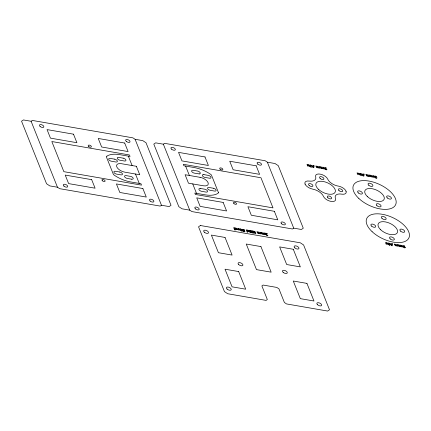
<?xml version="1.0" encoding="UTF-8"?>
<svg xmlns="http://www.w3.org/2000/svg" width="431" height="431" viewBox="0 0 431 431"><rect width="100%" height="100%" fill="white"/><g stroke="black" fill="none" stroke-linecap="round" stroke-linejoin="round"><path stroke-width="0.65" d="M31.107 121.278L32.357 120.438L132.942 137.861L135.102 139.294L142.78 140.625L146.023 142.769L171.021 205.312L169.146 206.573L161.463 205.242L160.213 206.088L59.629 188.665L57.468 187.232L49.791 185.901L46.548 183.751L21.55 121.213L23.43 119.947L31.107 121.278L57.468 187.232M163.36 144.186L164.61 143.345L265.194 160.763L267.355 162.196L275.032 163.527L278.275 165.676L303.273 228.22L301.393 229.481L293.716 228.15L292.466 228.99L191.881 211.573L189.721 210.139L182.044 208.809L178.8 206.659L153.802 144.116L155.677 142.855L163.36 144.186L189.721 210.139M346.071 191.31L345.441 190.152A6.659 3.351 24.8 0 0 338.981 186.235A9.261 4.66 24.8 0 1 327.705 179.129A6.632 3.335 24.8 0 0 320.141 174.119A6.632 3.335 24.8 0 0 315.761 177.06A10.5 5.28 24.8 0 1 309.119 181.063A6.643 3.34 24.8 0 0 305.067 184.069L305.121 184.215M267.355 162.196L293.716 228.15M185.599 166.054L189.365 175.471M192.743 183.929L196.509 193.347M135.102 139.294L161.463 205.242M128.336 156.135L132.101 165.552M135.479 174.011L139.245 183.428M346.023 191.192L346.222 192.102A6.659 3.351 24.8 0 1 342.166 194.198A9.73 4.897 24.8 0 0 335.431 198.465A6.632 3.335 24.8 0 1 331.051 201.406A6.632 3.335 24.8 0 1 323.487 196.396A9.724 4.892 24.8 0 0 312.303 189.026A6.643 3.34 24.8 0 1 305.067 184.069M326.892 169.448L326.348 169.884L325.006 169.318A0.84 0.42 24.8 0 1 324.845 168.974C325.653 168.596 323.719 168.327 324.441 167.637A1.201 0.603 24.8 0 1 324.936 167.54L325.987 167.874A1.11 0.56 24.8 0 1 326.423 168.252C326.068 167.923 323.918 168.015 325.858 168.661L325.922 169C324.769 169.281 326.66 169.62 326.892 169.448M376.942 177.879L376.398 178.31L375.056 177.744A0.84 0.42 24.8 0 1 374.895 177.405C375.703 177.028 373.769 176.758 374.491 176.063A1.201 0.603 24.8 0 1 374.986 175.972L376.037 176.301A1.11 0.56 24.8 0 1 376.473 176.678C376.118 176.349 373.968 176.441 375.902 177.093L375.972 177.427C374.819 177.712 376.71 178.051 376.942 177.879M405.366 247.518L404.822 247.949L403.475 247.383A0.84 0.42 24.8 0 1 403.314 247.044C404.122 246.667 402.193 246.397 402.91 245.702A1.201 0.603 24.8 0 1 403.405 245.605L404.456 245.939A1.11 0.56 24.8 0 1 404.892 246.316C404.537 245.988 402.392 246.079 404.326 246.731L404.397 247.065C403.244 247.351 405.135 247.69 405.366 247.518M265.771 234.491L266.654 235.45L267.969 235.385L266.433 234.847L267.409 233.532L265.151 233.139L265.313 233.537L266.59 233.758L265.771 234.491M313.488 165.585L313.418 166.043L310.843 165.121L313.078 167.594L313.795 167.718L314.21 165.709L313.488 165.585M363.538 174.011L363.462 174.469L360.892 173.553L363.128 176.02L363.845 176.144L364.26 174.135L363.538 174.011M391.962 243.65L391.887 244.108L389.312 243.192L391.553 245.659L392.269 245.783L392.679 243.774L391.962 243.65M313.359 166.382L313.235 167.136L312.443 166.226L313.359 166.382M363.408 174.814L363.285 175.562L362.493 174.652L363.408 174.814M391.827 244.452L391.709 245.201L390.912 244.291L391.827 244.452M247.13 230.483C247.658 232.503 249.102 230.283 247.173 230.423M235.795 228.435C233.435 226.636 240.692 230.025 236.199 229.61A1.115 0.56 24.8 0 1 235.563 229.211L235.164 228.586L236.775 228.866L235.795 228.435M238.402 228.888C236.043 227.089 243.299 230.477 238.806 230.062A1.115 0.56 24.8 0 1 238.171 229.664L237.772 229.039L239.383 229.314L238.402 228.888M248.978 231.436L248.423 231.77L247.421 231.399L247.739 232.207L247.098 232.093L246.203 229.858L247.162 230.052A0.997 0.501 24.8 0 1 248.159 230.283A1.223 0.614 24.8 0 1 248.687 230.714L248.978 231.436M241.98 229.4L242.244 230.111L244.339 231.172L242.524 230.844A1.045 0.528 24.8 0 0 242.971 231.242L244.35 231.636L245.002 231.339L244.485 230.677L242.642 229.847L243.181 229.653L244.727 230.278L244.091 229.637L241.98 229.4M258.74 233.063L258.088 233.069L257.528 231.819L256.887 231.711L257.862 233.354L261.111 233.947L260.459 232.331L259.818 232.217C261.191 233.985 258.756 233.602 258.993 232.072L258.347 231.964L258.74 233.063M262.91 233.785L262.258 233.791L261.698 232.541L261.057 232.433L262.032 234.076L265.275 234.669L264.629 233.052L263.987 232.939C265.361 234.706 262.921 234.324 263.158 232.794L262.517 232.686L262.91 233.785M317.669 167.341L317.022 167.347L316.456 166.097L315.815 165.983L316.79 167.627L320.039 168.225L319.393 166.603L318.746 166.495C320.125 168.262 317.685 167.88 317.922 166.35L317.281 166.237L317.669 167.341M321.838 168.063L321.187 168.068L320.626 166.819L319.985 166.705L320.96 168.349L324.209 168.947L323.557 167.325L322.916 167.217C324.29 168.984 321.855 168.602 322.092 167.072L321.445 166.959L321.838 168.063M367.718 175.773L367.067 175.773L366.506 174.523L365.865 174.415L366.84 176.058L370.089 176.651L369.442 175.034L368.796 174.921C370.17 176.688 367.735 176.306 367.972 174.776L367.325 174.668L367.718 175.773M371.888 176.494L371.236 176.494L370.676 175.245L370.035 175.137L371.01 176.78L374.253 177.373L373.607 175.756L372.966 175.643C374.34 177.41 371.899 177.028 372.136 175.498L371.495 175.39L371.888 176.494M396.143 245.411L395.491 245.411L394.931 244.161L394.29 244.054L395.265 245.697L398.508 246.29L397.861 244.673L397.22 244.56C398.594 246.327 396.154 245.945 396.391 244.415L395.75 244.307L396.143 245.411M400.307 246.133L399.661 246.133L399.101 244.883L398.454 244.776L399.429 246.419L402.678 247.011L402.031 245.395L401.385 245.282C402.764 247.049 400.324 246.667 400.561 245.137L399.92 245.029L400.307 246.133M307.912 165.003L308.278 166.188L307.637 166.075L306.985 164.453L309.043 164.928L309.846 166.458L309.205 166.35L308.623 165.1L307.912 165.003M357.962 173.434L358.328 174.614L357.682 174.507L357.035 172.885L359.093 173.354L359.896 174.889L359.249 174.776L358.673 173.531L357.962 173.434M386.386 243.073L386.747 244.253L386.106 244.145L385.459 242.524L387.517 242.992L388.315 244.528L387.674 244.415L387.097 243.165L386.386 243.073M236.899 229.276L235.908 228.958L236.899 229.276M239.507 229.728L238.515 229.411L239.507 229.728M106.91 156.146L106.338 156.755L113.439 174.528L114.624 175.444A22.741 11.438 24.8 0 0 130.701 181.947L140.953 183.725L141.508 185.12L63.863 171.667L51.817 141.535L129.462 154.982L130.043 156.431L119.791 154.659A22.741 11.438 24.8 0 0 106.91 156.146M218.506 192.727L217.935 193.336A22.741 11.438 24.8 0 1 205.054 194.823L194.801 193.05L195.362 194.446L273.001 207.893L260.96 177.761L183.315 164.313L183.892 165.757L194.144 167.535A22.741 11.438 24.8 0 1 210.22 174.038L211.405 174.954L218.506 192.727M200.415 225.515L198.535 226.776L224.443 291.588L227.687 293.737L266.078 300.391L267.333 299.545L261.876 285.904L263.131 285.063L276.783 287.423L278.943 288.856L284.395 302.503L286.556 303.936L327.635 311.053L329.51 309.787L303.602 244.975L300.359 242.825L200.415 225.515M241.888 230.919L241.338 231.059L240.67 230.407L240.536 230.068L240.977 230.143L240.713 229.491L239.981 228.807L241.123 229.141L241.888 230.919M203.895 174.614L203.443 174.582A2.37 1.191 24.8 0 0 202.505 175.87A2.37 1.191 24.8 0 0 205.113 177.47L209.913 178.256A2.37 1.191 24.8 0 0 210.851 176.969A2.37 1.191 24.8 0 0 208.243 175.369L203.895 174.614M199.197 173.919L194.397 173.133A2.37 1.191 24.8 0 1 191.693 171.344A2.37 1.191 24.8 0 1 193.26 170.293L197.527 171.032A2.37 1.191 24.8 0 1 200.135 172.632A2.37 1.191 24.8 0 1 199.197 173.919M200.48 188.482L200 188.439A2.37 1.191 24.8 0 0 199.063 189.726A2.37 1.191 24.8 0 0 201.67 191.326L205.937 192.07A2.37 1.191 24.8 0 0 207.5 191.014A2.37 1.191 24.8 0 0 204.8 189.225L200.48 188.482M360.537 173.488L359.89 173.381L360.785 175.616L361.431 175.729L360.537 173.488M310.487 165.062L309.846 164.949L310.735 167.185L311.381 167.298L310.487 165.062M73.496 134.176L47.049 129.596L50.454 138.125L76.907 142.704L73.496 134.176M124.688 143.044L98.241 138.464L101.651 146.993L128.099 151.572L124.688 143.044M204.994 156.954L178.542 152.375L181.952 160.898L208.399 165.482L204.994 156.954M256.186 165.822L229.734 161.237L233.144 169.766L259.597 174.35L256.186 165.822M123.174 158.155L118.908 157.412A2.37 1.191 24.8 0 0 117.286 158.285A2.37 1.191 24.8 0 0 119.473 160.111L124.311 160.995A2.37 1.191 24.8 0 0 125.874 159.944A2.37 1.191 24.8 0 0 123.174 158.155M114.673 159.163L110.32 158.409A2.37 1.191 24.8 0 0 108.698 159.276A2.37 1.191 24.8 0 0 110.886 161.108L115.724 161.986A2.37 1.191 24.8 0 0 117.345 161.119A2.37 1.191 24.8 0 0 115.158 159.292L114.673 159.163M136.368 166.291L121.37 163.694A7.047 3.545 24.8 0 0 116.785 166.867A7.047 3.545 24.8 0 0 124.855 172.168L139.746 174.749L136.368 166.291M200.092 177.33L185.098 174.733L188.476 183.191L203.367 185.766A7.047 3.545 24.8 0 0 208.087 182.685A7.047 3.545 24.8 0 0 200.092 177.33M119.716 172.017L115.486 171.285A2.349 1.18 24.8 0 0 113.935 172.33A2.349 1.18 24.8 0 0 116.612 174.108L120.842 174.841A2.349 1.18 24.8 0 0 122.393 173.795A2.349 1.18 24.8 0 0 119.716 172.017M213.372 188.239L209.143 187.507A2.349 1.18 24.8 0 0 207.591 188.552A2.349 1.18 24.8 0 0 210.269 190.33L214.498 191.062A2.349 1.18 24.8 0 0 216.05 190.017A2.349 1.18 24.8 0 0 213.372 188.239M131.584 179.188L127.317 178.45A2.37 1.191 24.8 0 1 124.618 176.662A2.37 1.191 24.8 0 1 126.181 175.606L131.019 176.489A2.37 1.191 24.8 0 1 133.206 178.321A2.37 1.191 24.8 0 1 131.584 179.188M91.679 179.662L65.226 175.083L68.637 183.611L95.089 188.191L91.679 179.662M142.871 188.53L116.424 183.945L119.829 192.474L146.281 197.059L142.871 188.53M223.172 202.435L196.725 197.856L200.135 206.384L226.582 210.964L223.172 202.435M274.369 211.303L247.917 206.724L251.327 215.252L277.774 219.832L274.369 211.303M388.956 243.127L388.315 243.019L389.209 245.255L389.85 245.363L388.956 243.127M234.367 227.81L233.721 227.697L234.615 229.933L235.256 230.046L234.367 227.81M249.738 230.472L249.091 230.359L249.985 232.595L250.626 232.708L249.738 230.472M251.036 230.698L250.395 230.585L251.041 232.207L251.682 232.314L251.036 230.698M252.334 230.919L251.704 230.811L252.598 233.047L253.617 233.225L253.606 231.803L254.829 233.435L255.842 233.607L254.947 231.372L254.317 231.264L255.023 233.026L253.654 231.151L253.002 231.038L253.04 232.681L252.334 230.919M251.774 232.535L251.128 232.422L251.93 232.934L251.774 232.535M225.041 237.454L211.389 235.089L218.431 252.711L232.083 255.077L225.041 237.454M293.295 249.274L279.644 246.909L286.69 264.532L300.342 266.897L293.295 249.274M260.927 246.58L246.252 244.038L256.483 269.623L271.158 272.166L260.927 246.58M238.677 271.562L225.025 269.203L232.067 286.825L245.718 289.19L238.677 271.562M306.931 283.388L293.279 281.023L300.326 298.645L313.978 301.01L306.931 283.388M339.008 190.61A2.37 1.191 24.8 0 0 342.704 191.245A2.37 1.191 24.8 0 0 340.005 188.794A2.37 1.191 24.8 0 0 339.008 190.61M309.146 185.438A2.37 1.191 24.8 0 0 312.841 186.073A2.37 1.191 24.8 0 0 310.142 183.622A2.37 1.191 24.8 0 0 309.146 185.438M320.168 178.488A2.37 1.191 24.8 0 0 323.864 179.129A2.37 1.191 24.8 0 0 321.165 176.678A2.37 1.191 24.8 0 0 320.168 178.488M327.894 197.818A2.37 1.191 24.8 0 0 331.59 198.459A2.37 1.191 24.8 0 0 328.891 196.008A2.37 1.191 24.8 0 0 327.894 197.818M318.477 189.333A10.516 5.291 24.8 0 0 334.989 192.458A10.516 5.291 24.8 0 0 323.32 181.494A10.516 5.291 24.8 0 0 318.477 189.333M376.942 205.711A2.608 1.309 24.8 0 0 381.009 206.417A2.608 1.309 24.8 0 0 378.035 203.718A2.608 1.309 24.8 0 0 376.942 205.711M368.764 185.244A2.608 1.309 24.8 0 0 372.826 185.95A2.608 1.309 24.8 0 0 369.857 183.25A2.608 1.309 24.8 0 0 368.764 185.244M387.307 197.931A2.608 1.309 24.8 0 0 391.37 198.637A2.608 1.309 24.8 0 0 388.401 195.938A2.608 1.309 24.8 0 0 387.307 197.931M358.296 192.91A2.608 1.309 24.8 0 0 362.363 193.611A2.608 1.309 24.8 0 0 359.395 190.917A2.608 1.309 24.8 0 0 358.296 192.91M358.84 198.459A23.209 11.675 24.8 0 0 395.286 205.361A23.209 11.675 24.8 0 0 369.534 181.165A23.209 11.675 24.8 0 0 358.84 198.459M367.401 196.563A10.516 5.291 24.8 0 0 383.913 199.688A10.516 5.291 24.8 0 0 372.249 188.724A10.516 5.291 24.8 0 0 367.401 196.563M372.109 231.662A23.209 11.675 24.8 0 0 408.556 238.564A23.209 11.675 24.8 0 0 382.803 214.369A23.209 11.675 24.8 0 0 372.109 231.662M371.57 226.113A2.608 1.309 24.8 0 0 375.633 226.819A2.608 1.309 24.8 0 0 372.664 224.12A2.608 1.309 24.8 0 0 371.57 226.113M400.582 231.135A2.608 1.309 24.8 0 0 404.644 231.84A2.608 1.309 24.8 0 0 401.676 229.141A2.608 1.309 24.8 0 0 400.582 231.135M382.033 218.447A2.608 1.309 24.8 0 0 386.095 219.153A2.608 1.309 24.8 0 0 383.127 216.454A2.608 1.309 24.8 0 0 382.033 218.447M390.217 238.914A2.608 1.309 24.8 0 0 394.279 239.62A2.608 1.309 24.8 0 0 391.31 236.921A2.608 1.309 24.8 0 0 390.217 238.914M380.675 229.766A10.516 5.291 24.8 0 0 397.188 232.891A10.516 5.291 24.8 0 0 385.519 221.927A10.516 5.291 24.8 0 0 380.675 229.766M220.139 169.189A1.708 0.857 24.8 0 0 222.816 169.695A1.708 0.857 24.8 0 0 220.925 167.918A1.708 0.857 24.8 0 0 220.139 169.189M233.92 203.572A1.708 0.857 24.8 0 0 236.565 203.998A1.708 0.857 24.8 0 0 234.583 202.247A1.708 0.857 24.8 0 0 233.92 203.572M238.779 264.639A2.608 1.309 24.8 0 0 242.842 265.34A2.608 1.309 24.8 0 0 239.873 262.646A2.608 1.309 24.8 0 0 238.779 264.639M204.38 232.217A2.608 1.309 24.8 0 0 208.442 232.923A2.608 1.309 24.8 0 0 205.474 230.224A2.608 1.309 24.8 0 0 204.38 232.217M227.105 289.077A2.608 1.309 24.8 0 0 231.172 289.777A2.608 1.309 24.8 0 0 228.198 287.084A2.608 1.309 24.8 0 0 227.105 289.077M257.754 164.109A2.37 1.191 24.8 0 0 261.445 164.744A2.37 1.191 24.8 0 0 258.745 162.293A2.37 1.191 24.8 0 0 257.754 164.109M171.576 149.18A2.37 1.191 24.8 0 0 175.272 149.821A2.37 1.191 24.8 0 0 172.572 147.37A2.37 1.191 24.8 0 0 171.576 149.18M294.82 247.884A2.608 1.309 24.8 0 0 298.882 248.59A2.608 1.309 24.8 0 0 295.914 245.891A2.608 1.309 24.8 0 0 294.82 247.884M317.55 304.739A2.608 1.309 24.8 0 0 321.612 305.444A2.608 1.309 24.8 0 0 318.644 302.745A2.608 1.309 24.8 0 0 317.55 304.739M281.615 223.802A2.37 1.191 24.8 0 0 285.311 224.443A2.37 1.191 24.8 0 0 282.612 221.992A2.37 1.191 24.8 0 0 281.615 223.802M195.437 208.879A2.37 1.191 24.8 0 0 199.133 209.52A2.37 1.191 24.8 0 0 196.434 207.069A2.37 1.191 24.8 0 0 195.437 208.879M283.145 272.322A2.608 1.309 24.8 0 0 287.213 273.028A2.608 1.309 24.8 0 0 284.239 270.329A2.608 1.309 24.8 0 0 283.145 272.322M102.411 180.788A1.708 0.857 24.8 0 0 105.067 181.235A1.708 0.857 24.8 0 0 103.106 179.474A1.708 0.857 24.8 0 0 102.411 180.788M40.083 126.407A2.37 1.191 24.8 0 0 43.773 127.048A2.37 1.191 24.8 0 0 41.074 124.597A2.37 1.191 24.8 0 0 40.083 126.407M88.646 146.411A1.708 0.857 24.8 0 0 91.324 146.917A1.708 0.857 24.8 0 0 89.432 145.139A1.708 0.857 24.8 0 0 88.646 146.411M150.123 201.029A2.37 1.191 24.8 0 0 153.813 201.67A2.37 1.191 24.8 0 0 151.114 199.219A2.37 1.191 24.8 0 0 150.123 201.029M63.944 186.106A2.37 1.191 24.8 0 0 67.64 186.742A2.37 1.191 24.8 0 0 64.941 184.29A2.37 1.191 24.8 0 0 63.944 186.106M126.256 141.33A2.37 1.191 24.8 0 0 129.952 141.971A2.37 1.191 24.8 0 0 127.253 139.52A2.37 1.191 24.8 0 0 126.256 141.33"/></g></svg>
